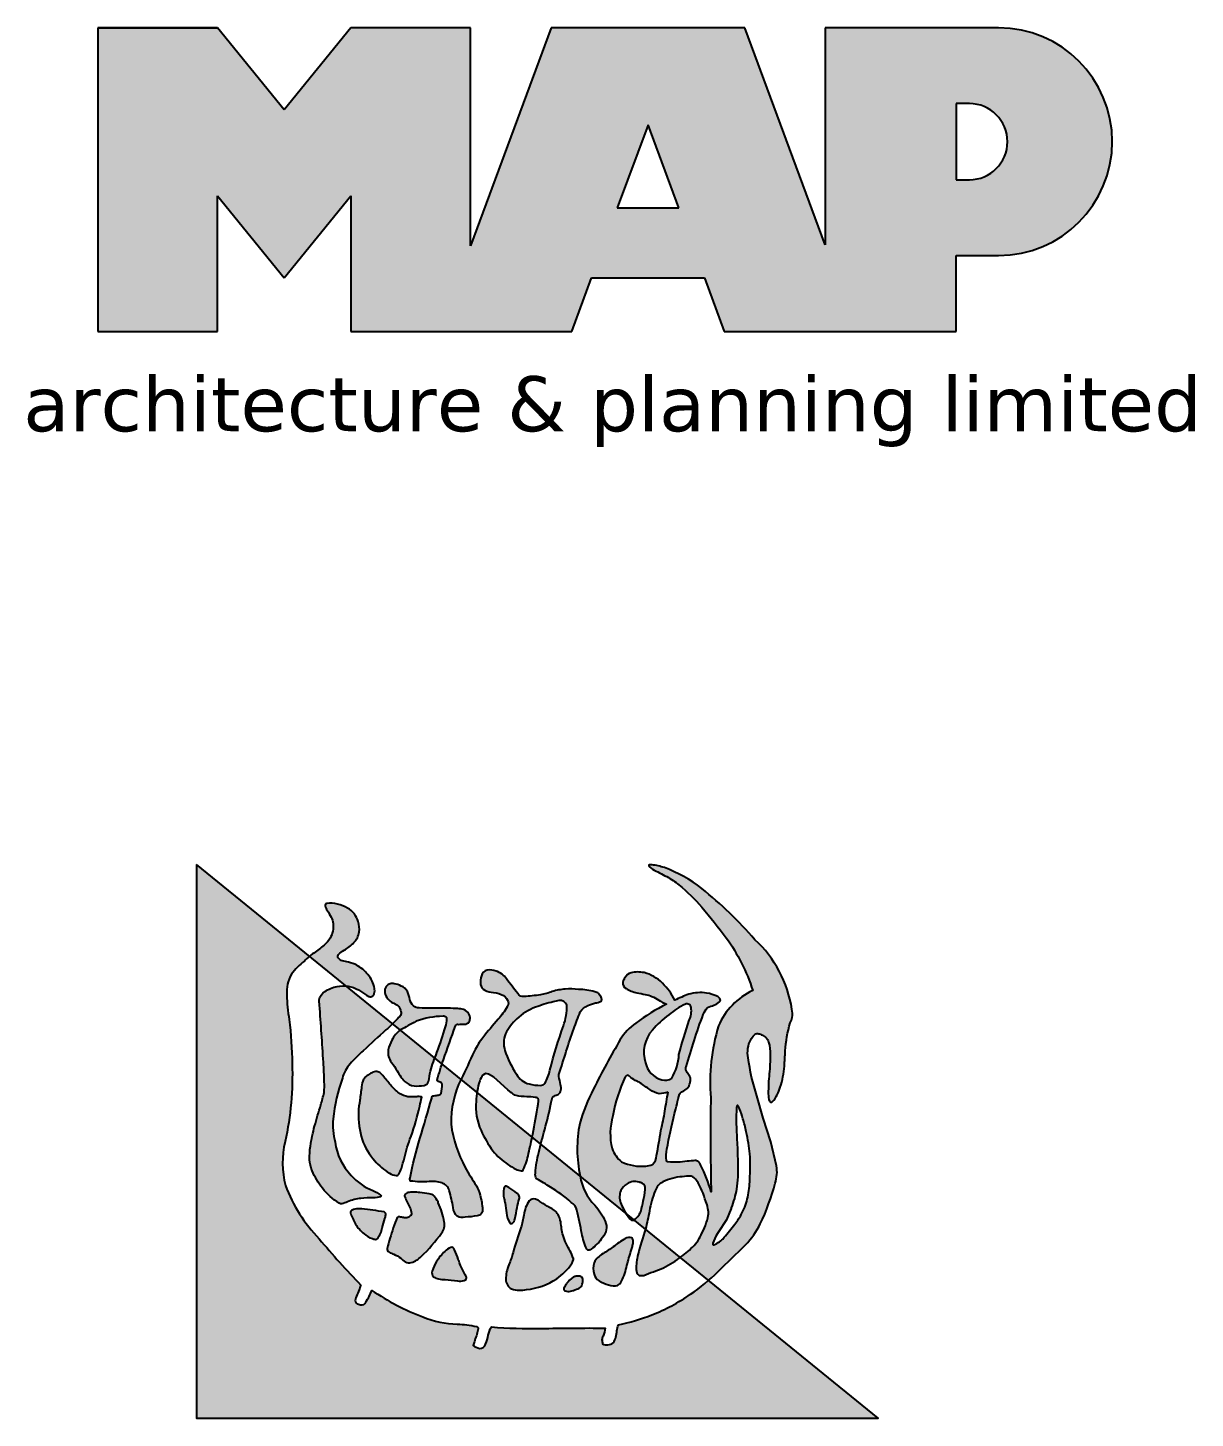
# Model space of a CAD drawing. Extents: x -395226 to -176901, y -140672 to 68263.
# Drawn here: x -218782 to -216519, y -109936 to -107241 of the extents above; entities that cross this region are included whole.
import ezdxf
from ezdxf.enums import TextEntityAlignment as Align

# ---------------------------------------------------------------- set-up
doc = ezdxf.new("R2010")
doc.units = 0
doc.header["$LTSCALE"] = 1000
doc.header["$MEASUREMENT"] = 0
doc.layers.get('0').update_dxf_attribs({"linetype": 'CONTINUOUS'})
doc.layers.add('图框', color=7, linetype='CONTINUOUS')
doc.styles.add('VERDAND', font='verdana.TTF')

# ---------------------------------------------------------------- blocks, each defined once
blk = doc.blocks.new('TJAD_TK_LOGO')
for points in [[(0.3088, 0.2387, -0.055111), (0.2978, 0.218, -0.399817), (0.2889, 0.2131, -0.15154), (0.2813, 0.2164, -0.301448), (0.2805, 0.2256, 0.010306), (0.2893, 0.248, -0.01851), (0.2158, 0.3296, -0.103184), (0.1567, 0.4231, -0.120959), (0.1559, 0.5005, 0.063512), (0.1683, 0.6375, 0.024265), (0.1633, 0.7157, -0.039016), (0.1589, 0.7586, -0.148803), (0.1672, 0.7952, -0.063522), (0.1899, 0.8185, -0.021561), (0.1991, 0.8269), (0, 0.9887), (0, 0.0136), (1.2, 0.0136), (0.9015, 0.2562, -0.02734), (0.8698, 0.2318, -0.056811), (0.8015, 0.1955, -0.043653), (0.7428, 0.1781, 0.070224), (0.7398, 0.1676, -0.155586), (0.7336, 0.1464, -0.268078), (0.7145, 0.1445, 0.046034), (0.7138, 0.1514, -0.10837), (0.7157, 0.158, 0.067272), (0.7193, 0.1723, 0.007869), (0.606, 0.1714, -0.018474), (0.519, 0.1742, 0.089356), (0.5135, 0.1595, -0.084297), (0.509, 0.1441, -0.378712), (0.4979, 0.1366, -0.129516), (0.4872, 0.1418, 0.010082), (0.4893, 0.1483, -0.06366), (0.4927, 0.1585, -0.047427), (0.496, 0.17, 0.412458), (0.4928, 0.175, 0.04646), (0.4591, 0.1791, -0.083304), (0.3984, 0.1918, -0.056916)], [(0.2775, 0.8514, 0.150805), (0.2864, 0.8696, 0.118181), (0.2844, 0.888, 0.061251), (0.2779, 0.9015, 0.110829), (0.2658, 0.9118, 0.065976), (0.2483, 0.9188, 0.129921), (0.2287, 0.9197, 0.40681), (0.2264, 0.9157, 0.07663), (0.2303, 0.907, -0.019502), (0.2369, 0.8958, -0.085799), (0.2406, 0.8843, -0.150999), (0.2351, 0.8585, -0.086307), (0.2248, 0.8465, -0.019332), (0.2062, 0.8326, 0.015742), (0.1991, 0.8269), (0.2636, 0.7745, -0.014783), (0.2672, 0.7742, -0.092021), (0.2852, 0.7675, -0.021612), (0.2992, 0.7583, 0.020501), (0.3016, 0.7569, -0.138406), (0.302, 0.7565, -0.004327), (0.3042, 0.7558, 0.041521), (0.3068, 0.7553, 0.017006), (0.3094, 0.7562, 0.175362), (0.3127, 0.7602, 0.115175), (0.3133, 0.7703, 0.133458), (0.3016, 0.7947, 0.090138), (0.282, 0.8113, 0.068529), (0.2674, 0.8165, -0.013934), (0.2566, 0.8189, -0.201719), (0.2496, 0.8239, -0.378426), (0.2504, 0.8307, -0.084166), (0.2598, 0.8373, 0.070184)], [(0.2636, 0.7745, 0.064867), (0.2476, 0.7736, 0.116531), (0.2256, 0.7646, 0.208218), (0.2161, 0.7503, 0.02194), (0.2164, 0.7413, -0.003556), (0.2234, 0.6402, -0.008585), (0.2249, 0.6059, -0.036626), (0.2244, 0.5869, -0.030322), (0.2188, 0.5654, 0.008639), (0.2079, 0.5277, 0.029199), (0.2005, 0.4927, 0.047639), (0.1991, 0.4689, 0.083135), (0.2032, 0.4501, 0.077424), (0.2218, 0.4185, 0.095524), (0.2514, 0.392, 0.133345), (0.2555, 0.391, 0.037671), (0.266, 0.3945, -0.074764), (0.2892, 0.4005, -0.017227), (0.3115, 0.4018, 0.103318), (0.3238, 0.4034, 0.529251), (0.3243, 0.406, 0.058891), (0.3103, 0.4144, -0.106556), (0.2722, 0.4408, -0.157893), (0.2439, 0.4997, -0.090292), (0.2406, 0.5406, -0.061166), (0.2567, 0.6121, -0.11155), (0.2702, 0.6374, -0.016825), (0.2934, 0.6606, -0.002917), (0.3335, 0.6973, 0.013927), (0.3452, 0.7082)], [(0.4736, 0.7314, 0.018572), (0.4732, 0.7314), (0.4732, 0.7318, 0.06936), (0.4703, 0.733, 0.047212), (0.46, 0.7347, 0.024282), (0.4431, 0.7352, -0.000753), (0.4115, 0.7353, -0.013374), (0.3921, 0.7358, -0.164458), (0.3817, 0.7396, -0.15617), (0.3755, 0.7508, 0.064833), (0.3714, 0.765, 0.17195), (0.3603, 0.7744, 0.077232), (0.3482, 0.7786, 0.099365), (0.3407, 0.7784, 0.128164), (0.3354, 0.7756, 0.199677), (0.3314, 0.766, 0.156287), (0.3348, 0.7545, 0.086381), (0.3434, 0.7463, 0.029794), (0.3514, 0.742, -0.218512), (0.3587, 0.7337, -0.050196), (0.3602, 0.726, -0.223734), (0.3564, 0.7197, -0.013892), (0.3452, 0.7082), (0.3589, 0.6971, -0.00619), (0.3868, 0.7123, -0.093205), (0.4339, 0.7212, -0.103421), (0.4394, 0.72, -0.384925), (0.4409, 0.717, -0.045853), (0.4384, 0.7029, -0.014561), (0.4233, 0.6576, 0.006316), (0.4195, 0.6478), (0.4323, 0.6374, -0.003465), (0.4348, 0.6445, -0.002724), (0.4557, 0.7043, -0.338072), (0.4611, 0.707, 0.005218), (0.4734, 0.7074, 0.309415), (0.4756, 0.7082, 0.132077), (0.4786, 0.7099, 0.147744), (0.4814, 0.7154, 0.135646), (0.4808, 0.7231, 0.18433)], [(0.7559, 0.3745, 0.010654), (0.7583, 0.3709, 0.091005), (0.7649, 0.363, 0.311976), (0.7704, 0.3627)]]:
    blk.add_hatch(color=256).paths.add_polyline_path(points)
h = blk.add_hatch(color=256)
h.paths.add_polyline_path([(0.9815, 0.6879, -0.266995), (0.9881, 0.6909, -0.078548), (0.9944, 0.6887, -0.061401), (1.0014, 0.6847, -0.140506), (1.0072, 0.6756, -0.075077), (1.01, 0.6533, -0.023792), (1.0084, 0.6201, 0.028581), (1.0066, 0.5847, 0.083513), (1.0086, 0.5717, 0.556873), (1.0142, 0.5709, 0.099876), (1.0276, 0.5963, 0.058859), (1.0349, 0.6333, 0.00868), (1.0364, 0.6602, -0.055868), (1.0453, 0.7097, 0.012909), (1.0489, 0.7191, 0.07627), (1.0482, 0.7339, 0.168287), (0.9831, 0.856, 0.045812), (0.8895, 0.9461, 0.082299), (0.8236, 0.9829, 0.045024), (0.8019, 0.9879, 0.184323), (0.7964, 0.9871, 0.401214), (0.7969, 0.9849, 0.073894), (0.8027, 0.9803, 0.009968), (0.8278, 0.9671, -0.045085), (0.8493, 0.9526, -0.042435), (0.8895, 0.9133, -0.014659), (0.9326, 0.8595, -0.075958), (0.9793, 0.7665, 0.183281), (0.9189, 0.7042, 0.093166), (0.9053, 0.5774, 0.002645), (0.9049, 0.5388), (0.9501, 0.5388, -0.021718), (0.9509, 0.5614, -0.060902), (0.9515, 0.5634, -0.750169), (0.9534, 0.5633, -0.062141), (0.956, 0.5585, -0.02804), (0.962, 0.5406, -0.001207), (0.9625, 0.5388), (0.9987, 0.5388), (0.9978, 0.5418), (0.9864, 0.5809, -0.042759), (0.9711, 0.6483, -0.166183), (0.9757, 0.68, -0.02967)])
h.paths.add_polyline_path([(0.9205, 0.7467, 0.337691), (0.9223, 0.7504, 0.234051), (0.9175, 0.7558, 0.085029), (0.898, 0.762, 0.109404), (0.8666, 0.76, 0.027051), (0.8419, 0.7495, 0.096966), (0.8201, 0.7794, 0.147389), (0.7879, 0.798, 0.110178), (0.7649, 0.7978, 0.193659), (0.7543, 0.7891, 0.105864), (0.7507, 0.7813, 0.322715), (0.7561, 0.77, 0.090222), (0.7753, 0.7627, 0.021428), (0.79, 0.7597, -0.062248), (0.8018, 0.7563, -0.0489), (0.8136, 0.7497, 0.061445), (0.8276, 0.7426, 0.045204), (0.7732, 0.709, 0.105153), (0.7461, 0.6801, 0.017534), (0.699, 0.5933, 0.04727), (0.6765, 0.5388), (0.7311, 0.5388, -0.016538), (0.7329, 0.5457, -0.06987), (0.7549, 0.6147, -0.55525), (0.7623, 0.616, 0.087068), (0.7725, 0.608, 0.000587), (0.779, 0.6054, 0.051645), (0.7807, 0.6041, 0.002312), (0.7982, 0.5921, 0.1078), (0.8147, 0.5849, 0.06971), (0.8302, 0.5876, -0.002349), (0.8243, 0.554, -0.014725), (0.8217, 0.5388), (0.8389, 0.5388, -0.003665), (0.8417, 0.5498, -0.003176), (0.8503, 0.5842, -0.214328), (0.8554, 0.5888, 0.079005), (0.8638, 0.5943, 0.136284), (0.8689, 0.6041, 0.042038), (0.8698, 0.6101, 0.121208), (0.8685, 0.6149, 0.033156), (0.8637, 0.6221, -0.089896), (0.8614, 0.627, -0.153361), (0.8622, 0.6323, -0.00558), (0.8761, 0.6782, -0.02004), (0.8922, 0.7241, -0.10938), (0.8997, 0.7368, 0.024126), (0.911, 0.7409, 0.094696)])
h.paths.add_polyline_path([(0.8709, 0.7365, -0.143663), (0.8674, 0.7141, 0.018808), (0.8493, 0.6538, -0.117601), (0.8367, 0.6124, -0.229986), (0.8191, 0.6095, -0.2857), (0.7904, 0.6393, -0.267121), (0.8025, 0.6968, -0.053371), (0.8316, 0.7238, -0.07094), (0.8606, 0.7426, -0.49062)], flags=16)
h = blk.add_hatch(color=256)
h.paths.add_polyline_path([(0.7123, 0.7547, 0.083086), (0.7078, 0.7611, 0.127732), (0.7011, 0.7644, 0.060999), (0.6727, 0.7685, 0.050289), (0.6488, 0.769, 0.061315), (0.6263, 0.7647, -0.058239), (0.6053, 0.759, -0.023274), (0.5769, 0.7559, -0.318074), (0.5654, 0.7615, -0.012807), (0.5459, 0.787, 0.176594), (0.5273, 0.8007, 0.141446), (0.5118, 0.8023, 0.254042), (0.5015, 0.7926, 0.094349), (0.5002, 0.7774, 0.272202), (0.5073, 0.7669, 0.06938), (0.523, 0.7632, -0.099001), (0.5405, 0.7575, -0.173209), (0.5486, 0.7467, -0.244282), (0.547, 0.7377, -0.042049), (0.5309, 0.7159, 0.019533), (0.5043, 0.6835, 0.074328), (0.4889, 0.6592, -0.003717), (0.4656, 0.6104), (0.4938, 0.5874, -0.03259), (0.4985, 0.6073, -0.114709), (0.5043, 0.6174), (0.5072, 0.6195), (0.5091, 0.6202), (0.5118, 0.6201), (0.5142, 0.6193), (0.5231, 0.6138), (0.5294, 0.6085), (0.5482, 0.5915), (0.5545, 0.5865), (0.5549, 0.5865, 0.137325), (0.5628, 0.5817, 0.052206), (0.5812, 0.5795, -0.039081), (0.5963, 0.5784, -0.061234), (0.5998, 0.5775, -0.389955), (0.6022, 0.5741, -0.015439), (0.6014, 0.5665, -0.009793), (0.5919, 0.5135, -0.001555), (0.5909, 0.5086), (0.6061, 0.4962, -0.005675), (0.6129, 0.5218, 0.021764), (0.6244, 0.5699, -0.037231), (0.6265, 0.5785, -0.166808), (0.6296, 0.5808, 0.014415), (0.6366, 0.5837, 0.232872), (0.6415, 0.5909, 0.087887), (0.641, 0.6009, 0.002273), (0.6378, 0.6149, -0.178357), (0.6381, 0.6188, -0.001216), (0.6509, 0.6596, -0.011476), (0.6643, 0.6991, -0.017032), (0.6756, 0.7288, -0.192629), (0.6888, 0.7399, -0.05264), (0.7021, 0.7447, 0.121865), (0.7115, 0.7475, 0.384919)])
h.paths.add_polyline_path([(0.5967, 0.7372, -0.021509), (0.6281, 0.7468, -0.053885), (0.6378, 0.7487, -0.363115), (0.652, 0.7407, -0.093078), (0.646, 0.7046, 0.023125), (0.6222, 0.6265, -0.067346), (0.6135, 0.6034, -0.278742), (0.6057, 0.5995, -0.067064), (0.5855, 0.6021, -0.223721), (0.5632, 0.6194, -0.070697), (0.543, 0.6609, -0.171192), (0.5437, 0.69, -0.090372), (0.5638, 0.7166, -0.097027)], flags=16)
h = blk.add_hatch(color=256)
h.paths.add_polyline_path([(0.4195, 0.6478), (0.3589, 0.6971, 0.122439), (0.3441, 0.6794, 0.077208), (0.3376, 0.6622, 0.221374), (0.3431, 0.6401, -0.044103), (0.3534, 0.6251, 0.092474), (0.3673, 0.6059, 0.149827), (0.383, 0.5987, 0.078107), (0.4006, 0.5996, 0.300992), (0.4085, 0.6066, 0.003448), (0.4116, 0.6244, -0.014936)])
h.paths.add_polyline_path([(0.4481, 0.5312, -0.118411), (0.4656, 0.6104), (0.4323, 0.6374, 0.013731), (0.4236, 0.6091, 0.354128), (0.4255, 0.6066, 0.149403), (0.4255, 0.6062, -0.033756), (0.429, 0.6051, -0.301225), (0.4322, 0.6016, -0.067966), (0.4306, 0.5853, -0.155357), (0.4255, 0.5826, -0.0383), (0.4175, 0.5813, 0.394404), (0.4141, 0.5771, -0.002997), (0.3933, 0.5061, 0.027314), (0.3759, 0.4366, 0.262389), (0.3769, 0.4312, 0.054171), (0.4093, 0.4301, -0.120269), (0.4322, 0.4278, -0.238212), (0.445, 0.4145, -0.030328), (0.4518, 0.3843, 0.177342), (0.4589, 0.3692, 0.189169), (0.4732, 0.3674, 0.024901), (0.4941, 0.3699, 0.43233), (0.5035, 0.3812, 0.054023), (0.4992, 0.4064, 0.072563), (0.4928, 0.4227, -0.024272), (0.4732, 0.4551, -0.09052)])
h.paths.add_polyline_path([(0.5909, 0.5086), (0.4938, 0.5874, 0.02545), (0.492, 0.5716, 0.128799), (0.5009, 0.5201, 0.044216), (0.5216, 0.4843, 0.076323), (0.548, 0.4604, 0.034366), (0.5624, 0.4519, 0.076032), (0.5722, 0.4489, 0.341488), (0.575, 0.4509, 0.069217), (0.5844, 0.4795, 0.009229)])
h.paths.add_polyline_path([(0.6061, 0.4962, 0.003269), (0.6024, 0.4814, 0.051211), (0.5967, 0.4451, 0.204101), (0.5987, 0.435, -0.011598), (0.6232, 0.4203, -0.044991), (0.6598, 0.3936, -0.200983), (0.6695, 0.3801, -0.006426), (0.6785, 0.3385, 0.079721), (0.6871, 0.3112, 0.326464), (0.6907, 0.3094, 0.087838), (0.6948, 0.3111, 0.087656), (0.7146, 0.3317, 0.286319), (0.7196, 0.3603, 0.076349), (0.7011, 0.3885, -0.160397), (0.6755, 0.4398), (0.6755, 0.4398)])
h.paths.add_polyline_path([(0.8517, 0.2966), (0.7903, 0.3465, 0.007087), (0.7769, 0.3013, 0.070922), (0.7741, 0.2754, 0.248353), (0.779, 0.265, 0.199635), (0.7954, 0.2684, -0.006886), (0.8134, 0.2746, 0.05678), (0.8467, 0.293, 0.006803)])
h = blk.add_hatch(color=256)
h.paths.add_polyline_path([(0.393, 0.5629, -0.011586), (0.3965, 0.5787, 0.253288), (0.3961, 0.5791, 0.095247), (0.3878, 0.5795, -0.0106), (0.3763, 0.5795, -0.133876), (0.3608, 0.5833, -0.082431), (0.3451, 0.5964, -0.01622), (0.3317, 0.6124, 0.042319), (0.324, 0.621, 0.140851), (0.3172, 0.6238, 0.145933), (0.3085, 0.6218, 0.038492), (0.302, 0.6178), (0.3016, 0.6178, 0.000616), (0.3, 0.6162, 0.032553), (0.2979, 0.6148, 0.095329), (0.2942, 0.6103, 0.096767), (0.2905, 0.5971, -0.001525), (0.2876, 0.5737, 0.034244), (0.285, 0.5522, 0.085899), (0.2916, 0.5041, 0.097395), (0.3137, 0.4669, 0.083463), (0.3395, 0.445, 0.098864), (0.3517, 0.4407, 0.30663), (0.3559, 0.443, 0.075685), (0.3606, 0.4535, 0.009946), (0.371, 0.4905, -0.023424), (0.3776, 0.5099, 0.034776)])
h.paths.add_polyline_path([(0.3331, 0.3723, 0.321528), (0.3303, 0.3767, 0.021484), (0.2909, 0.382, 0.022843), (0.2815, 0.3822, 0.102534), (0.2763, 0.381, 0.130045), (0.2718, 0.3783, 0.267367), (0.2712, 0.3737, -0.005872), (0.2757, 0.3643, 0.058515), (0.2798, 0.3554, 0.081344), (0.2949, 0.3383, 0.099387), (0.3095, 0.3298, 0.035917), (0.3152, 0.3284, 0.245908), (0.3185, 0.3297, 0.105203), (0.327, 0.3486, -0.034055), (0.3316, 0.3653, 0.056891)])
h.paths.add_polyline_path([(0.4315, 0.3396, 0.245812), (0.436, 0.3593, 0.065072), (0.4255, 0.3925, 0.134826), (0.4253, 0.3934, -0.114996), (0.4251, 0.3945, 0.061748), (0.4182, 0.4045, 0.16919), (0.4099, 0.4088, 0.009694), (0.3932, 0.4108, 0.017654), (0.3823, 0.4116, 0.044621), (0.3745, 0.4112, 0.15913), (0.3675, 0.4082, 0.263058), (0.3666, 0.4036, 0.037983), (0.3754, 0.3845, -0.091013), (0.3784, 0.3745, -0.183458), (0.3763, 0.3696, -0.186991), (0.3705, 0.3666, -0.076588), (0.3638, 0.3668, 0.012233), (0.357, 0.368, 0.175338), (0.3532, 0.367, 0.023216), (0.3404, 0.3302, 0.04069), (0.3358, 0.3123, 0.28537), (0.3389, 0.3059, 0.048651), (0.3472, 0.3023, -0.083296), (0.3595, 0.2951, 0.044689), (0.3674, 0.2887, 0.196761), (0.3781, 0.2876, 0.127879), (0.3954, 0.2982, 0.050671)])
h.paths.add_polyline_path([(0.4633, 0.2851, 0.013244), (0.4608, 0.2933, 0.042352), (0.4538, 0.3106, 0.086452), (0.451, 0.3142, 0.181931), (0.4475, 0.3144, 0.105167), (0.437, 0.3071, 0.063777), (0.4225, 0.2892, 0.079039), (0.415, 0.2726, 0.295118), (0.4173, 0.2626, 0.12746), (0.4262, 0.259, 0.051219), (0.4378, 0.2577, -0.006938), (0.4592, 0.2552, 0.101871), (0.4716, 0.2561, 0.282022), (0.4753, 0.2604, 0.127329), (0.4734, 0.2662), (0.4732, 0.2662, -0.004335)])
h.paths.add_polyline_path([(0.6577, 0.3076, -0.058552), (0.6453, 0.3355, -0.043685), (0.6412, 0.3591, 0.088622), (0.6365, 0.3722, 0.151789), (0.6215, 0.3846, -0.046532), (0.6062, 0.3942, 0.04555), (0.5995, 0.3981, 0.043142), (0.5967, 0.3991), (0.5966, 0.3994, 0.251715), (0.5858, 0.3963, 0.137334), (0.5764, 0.371, -0.022108), (0.5712, 0.349, 0.025269), (0.5573, 0.3052, -0.028381), (0.5499, 0.2836, 0.095667), (0.5444, 0.258, 0.266705), (0.5545, 0.2414, 0.133638), (0.5811, 0.2399, 0.117773), (0.6341, 0.259, 0.081266), (0.6603, 0.2854, 0.080524), (0.6632, 0.2917), (0.6632, 0.292), (0.6636, 0.2924), (0.6636, 0.2952), (0.6632, 0.2952, 0.059624)])
h.paths.add_polyline_path([(0.5675, 0.4064, 0.121011), (0.5636, 0.4099, 0.051248), (0.5498, 0.4198, 0.077555), (0.5447, 0.4219, 0.238499), (0.5422, 0.4212, 0.167798), (0.5412, 0.4181, 0.09655), (0.5414, 0.3999, -0.014406), (0.5433, 0.3923, -0.00033), (0.5454, 0.375, 0.1059), (0.5513, 0.3573, 0.313865), (0.5557, 0.3565, 0.231713), (0.5604, 0.3643, 0.026659), (0.5643, 0.3846, -0.007425), (0.5681, 0.3998, 0.16995)])
h.paths.add_polyline_path([(0.6788, 0.2495, 0.082015), (0.6802, 0.2581, 0.360369), (0.6746, 0.2636, 0.094324), (0.6683, 0.2635, 0.109868), (0.6658, 0.2629, -0.017853), (0.6636, 0.2619), (0.6632, 0.2619, 0.095638), (0.6515, 0.2506, 0.069381), (0.6467, 0.2423, 0.391778), (0.6489, 0.2376, 0.16265), (0.6584, 0.2374, 0.029698), (0.6632, 0.2387), (0.6636, 0.2387, 0.027865), (0.6738, 0.2427, 0.232972)])
h.paths.add_polyline_path([(0.7651, 0.3086, -0.00792), (0.7663, 0.3122, -0.04061), (0.7673, 0.3161, 0.057732), (0.7686, 0.323, 0.231089), (0.7664, 0.3309, 0.223752), (0.7548, 0.3302, 0.032861), (0.7336, 0.3152, -0.012035), (0.7156, 0.3033, 0.160241), (0.7001, 0.2874, 0.160304), (0.6998, 0.2673, 0.221951), (0.7087, 0.2557, 0.080228), (0.7255, 0.2484, 0.124433), (0.7414, 0.2473, 0.177577), (0.7482, 0.2548, 0.06059), (0.7578, 0.2826, -0.013372)])
h = blk.add_hatch(color=256)
h.paths.add_polyline_path([(0.9516, 0.4998, -0.00262), (0.9505, 0.5265, -0.01182), (0.9501, 0.5388), (0.9049, 0.5388, 0.006126), (0.9053, 0.4493, 0.002492), (0.906, 0.4122, 0.048247), (0.8873, 0.4597, 0.065909), (0.8831, 0.4654, 0.224936), (0.8775, 0.467, 0.038284), (0.8638, 0.4659, -0.06616), (0.83, 0.4648, -0.485088), (0.8272, 0.4672, -0.101913), (0.8282, 0.4872, -0.016956), (0.8389, 0.5388), (0.8217, 0.5388, -0.017973), (0.8174, 0.5204, -0.010562), (0.8098, 0.4759, -0.208845), (0.8025, 0.4605, -0.11949), (0.791, 0.4574, -0.131776), (0.7484, 0.4648, -0.127624), (0.7317, 0.4882, -0.118385), (0.7311, 0.5388), (0.6765, 0.5388, 0.005191), (0.6747, 0.5326, 0.105733), (0.6755, 0.4398), (0.7181, 0.4052), (0.7448, 0.4052, -0.078177), (0.7468, 0.4144, -0.129583), (0.7582, 0.4264, -0.224047), (0.779, 0.4292, -0.071036), (0.7797, 0.4292, 0.101063), (0.781, 0.4285, -0.019588), (0.7826, 0.4281, -0.023828), (0.7843, 0.4274, -0.322257), (0.7901, 0.4162, -0.013384), (0.7884, 0.4052), (0.8042, 0.4052, -0.014271), (0.8075, 0.414, -0.194353), (0.8209, 0.4295, -0.094044), (0.855, 0.4388, -0.035175), (0.8707, 0.4396, -0.177154), (0.8802, 0.4322, -0.054292), (0.8934, 0.4052), (0.9481, 0.4052, 0.016129), (0.9506, 0.4167, 0.043741), (0.9529, 0.4602, 0.012835)])
h.paths.add_polyline_path([(1.0212, 0.4578), (1.011, 0.5001), (0.9987, 0.5388), (0.9625, 0.5388, -0.013434), (0.9677, 0.518, -0.01242), (0.9716, 0.4981, -0.017255), (0.9742, 0.4791, -0.024091), (0.974, 0.4334, -0.03797), (0.9709, 0.4052), (1.0122, 0.4052, 0.01383), (1.0187, 0.4273, 0.116879)])
h.paths.add_polyline_path([(0.9667, 0.319, 0.068823), (0.9925, 0.3556, 0.031999), (1.0122, 0.4052), (0.9709, 0.4052, -0.002893), (0.9705, 0.403, -0.072675), (0.9603, 0.3746, -0.038888), (0.9477, 0.3552, -0.02059), (0.9288, 0.3321, -0.114728), (0.9232, 0.3261, -0.052839), (0.9136, 0.3198), (0.911, 0.3189), (0.9088, 0.319), (0.9087, 0.322), (0.9144, 0.3343), (0.9184, 0.3407), (0.9328, 0.3631), (0.9415, 0.3829), (0.9415, 0.384, 0.030329), (0.9481, 0.4052), (0.8934, 0.4052, -0.019139), (0.8966, 0.395, -0.131139), (0.901, 0.3705, -0.068706), (0.8883, 0.3366, -0.106182), (0.8705, 0.3122, -0.027075), (0.8517, 0.2966), (0.9015, 0.2562, 0.015633), (0.9183, 0.2717, -0.009266)])
h = blk.add_hatch(color=256)
h.paths.add_polyline_path([(0.7975, 0.3787, -0.041396), (0.8042, 0.4052), (0.7884, 0.4052, -0.011453), (0.7864, 0.3958, -0.01007), (0.7826, 0.3786, -0.034546), (0.7785, 0.3708, -0.087737), (0.7704, 0.3627), (0.7903, 0.3465), (0.7903, 0.3465, 0.020125)])
h.paths.add_polyline_path([(0.7448, 0.4052), (0.7181, 0.4052), (0.7559, 0.3745, -0.051476), (0.7466, 0.3933, -0.099669)])
blk.add_lwpolyline([(0, 0.9887), (0, 0.0136), (1.2, 0.0136)], close=True)
blk.add_lwpolyline([(1.0482, 0.7339, 0.168287), (0.9831, 0.856, 0.045812), (0.8895, 0.9461, 0.082299), (0.8236, 0.9829, 0.045024), (0.8019, 0.9879, 0.184323), (0.7964, 0.9871, 0.401214), (0.7969, 0.9849, 0.073894), (0.8027, 0.9803, 0.009968), (0.8278, 0.9671, -0.045085), (0.8493, 0.9526, -0.042435), (0.8895, 0.9133, -0.014659), (0.9326, 0.8595, -0.075958), (0.9793, 0.7665, 0.183281), (0.9189, 0.7042, 0.093166), (0.9053, 0.5774, 0.00877), (0.9053, 0.4493, 0.002492), (0.906, 0.4122, 0.048247), (0.8873, 0.4597, 0.065909), (0.8831, 0.4654, 0.224936), (0.8775, 0.467, 0.038284), (0.8638, 0.4659, -0.06616), (0.83, 0.4648, -0.485088), (0.8272, 0.4672, -0.101913), (0.8282, 0.4872, -0.020622), (0.8417, 0.5498, -0.003176), (0.8503, 0.5842, -0.214328), (0.8554, 0.5888, 0.079005), (0.8638, 0.5943, 0.136284), (0.8689, 0.6041, 0.042038), (0.8698, 0.6101, 0.13569), (0.8682, 0.6154, 0.030912), (0.8637, 0.6221, -0.089896), (0.8614, 0.627, -0.153361), (0.8622, 0.6323, -0.00558), (0.8761, 0.6782, -0.02004), (0.8922, 0.7241, -0.10938), (0.8997, 0.7368, 0.024126), (0.911, 0.7409, 0.094696), (0.9205, 0.7467, 0.397569), (0.9221, 0.751, 0.211166), (0.9175, 0.7558, 0.085029), (0.898, 0.762, 0.109404), (0.8666, 0.76, 0.027051), (0.8419, 0.7495, 0.096966), (0.8201, 0.7794, 0.147389), (0.7879, 0.798, 0.110178), (0.7649, 0.7978, 0.193659), (0.7543, 0.7891, 0.105864), (0.7507, 0.7813, 0.322715), (0.7561, 0.77, 0.090222), (0.7753, 0.7627, 0.021428), (0.79, 0.7597, -0.062248), (0.8018, 0.7563, -0.0489), (0.8136, 0.7497, 0.061445), (0.8276, 0.7426, 0.045204), (0.7732, 0.709, 0.105153), (0.7461, 0.6801, 0.017534), (0.699, 0.5933, 0.052474), (0.6747, 0.5326, 0.105733), (0.6755, 0.4398, 0.160397), (0.7011, 0.3885, -0.076349), (0.7196, 0.3603, -0.286319), (0.7146, 0.3317, -0.087656), (0.6948, 0.3111, -0.08033), (0.6911, 0.3095, -0.368951), (0.687, 0.3114, -0.079318), (0.6785, 0.3385, 0.006426), (0.6695, 0.3801, 0.200983), (0.6598, 0.3936, 0.044991), (0.6232, 0.4203, 0.011598), (0.5987, 0.435, -0.204101), (0.5967, 0.4451, -0.051211), (0.6024, 0.4814, -0.008944), (0.6129, 0.5218, 0.021764), (0.6244, 0.5699, -0.037231), (0.6265, 0.5785, -0.166808), (0.6296, 0.5808, 0.014415), (0.6366, 0.5837, 0.232872), (0.6415, 0.5909, 0.087887), (0.641, 0.6009, 0.002324), (0.6377, 0.6152, -0.163549), (0.6381, 0.6188, -0.001216), (0.6509, 0.6596, -0.011476), (0.6643, 0.6991, -0.017032), (0.6756, 0.7288, -0.192629), (0.6888, 0.7399, -0.05264), (0.7021, 0.7447, 0.121865), (0.7115, 0.7475, 0.384919), (0.7123, 0.7547, 0.083086), (0.7078, 0.7611, 0.127732), (0.7011, 0.7644, 0.060999), (0.6727, 0.7685, 0.050289), (0.6488, 0.769, 0.061315), (0.6263, 0.7647, -0.058239), (0.6053, 0.759, -0.023274), (0.5769, 0.7559, -0.318074), (0.5654, 0.7615, -0.012807), (0.5459, 0.787, 0.176594), (0.5273, 0.8007, 0.141446), (0.5118, 0.8023, 0.254042), (0.5015, 0.7926, 0.094349), (0.5002, 0.7774, 0.272202), (0.5073, 0.7669, 0.06938), (0.523, 0.7632, -0.099001), (0.5405, 0.7575, -0.176084), (0.5487, 0.7465, -0.238335), (0.547, 0.7377, -0.042049), (0.5309, 0.7159, 0.019533), (0.5043, 0.6835, 0.074328), (0.4889, 0.6592, -0.003717), (0.4656, 0.6104, 0.118412), (0.4481, 0.5312, 0.09052), (0.4732, 0.4551, 0.024272), (0.4928, 0.4227, -0.072563), (0.4992, 0.4064, -0.054023), (0.5035, 0.3812, -0.43233), (0.4941, 0.3699, -0.024901), (0.4732, 0.3674, -0.189169), (0.4589, 0.3692, -0.177342), (0.4518, 0.3843, 0.030328), (0.445, 0.4145, 0.238212), (0.4322, 0.4278, 0.120269), (0.4093, 0.4301, -0.054171), (0.3769, 0.4312, -0.262389), (0.3759, 0.4366, -0.027314), (0.3933, 0.5061, 0.002997), (0.4141, 0.5771, -0.42145), (0.4179, 0.5814, 0.036527), (0.4255, 0.5826, 0.155357), (0.4306, 0.5853, 0.067966), (0.4322, 0.6016, 0.301225), (0.429, 0.6051, 0.033756), (0.4255, 0.6062, -0.149403), (0.4255, 0.6066, -0.354128), (0.4236, 0.6091, -0.017197), (0.4348, 0.6445, -0.010154), (0.4348, 0.6445, -0.002724), (0.4557, 0.7043, -0.338072), (0.4611, 0.707, 0.005218), (0.4734, 0.7074, 0.309415), (0.4756, 0.7082, 0.132077), (0.4786, 0.7099, 0.147744), (0.4814, 0.7154, 0.135646), (0.4808, 0.7231, 0.18433), (0.4736, 0.7314, 0.018572), (0.4732, 0.7314), (0.4732, 0.7318, 0.071117), (0.4702, 0.733, 0.046841), (0.46, 0.7347, 0.024282), (0.4431, 0.7352, -0.000753), (0.4115, 0.7353, -0.013374), (0.3921, 0.7358, -0.164458), (0.3817, 0.7396, -0.15617), (0.3755, 0.7508, 0.064833), (0.3714, 0.765, 0.17195), (0.3603, 0.7744, 0.077232), (0.3482, 0.7786, 0.099365), (0.3407, 0.7784, 0.128164), (0.3354, 0.7756, 0.199677), (0.3314, 0.766, 0.156287), (0.3348, 0.7545, 0.086381), (0.3434, 0.7463, 0.029794), (0.3514, 0.742, -0.218512), (0.3587, 0.7337, -0.050196), (0.3602, 0.726, -0.223734), (0.3564, 0.7197, -0.027824), (0.3335, 0.6973, 0.002917), (0.2934, 0.6606, 0.016825), (0.2702, 0.6374, 0.11155), (0.2567, 0.6121, 0.061166), (0.2406, 0.5406, 0.090292), (0.2439, 0.4997, 0.157893), (0.2722, 0.4408, 0.106556), (0.3103, 0.4144, -0.057352), (0.324, 0.4062, -0.620281), (0.3238, 0.4034, -0.103318), (0.3115, 0.4018, 0.017227), (0.2892, 0.4005, 0.074764), (0.266, 0.3945, -0.037671), (0.2555, 0.391, -0.146442), (0.2511, 0.3922, -0.094541), (0.2218, 0.4185, -0.075684), (0.2035, 0.4493, -0.086697), (0.1991, 0.4689, -0.047639), (0.2005, 0.4927, -0.029199), (0.2079, 0.5277, -0.008639), (0.2188, 0.5654, 0.030322), (0.2244, 0.5869, 0.036626), (0.2249, 0.6059, 0.008585), (0.2234, 0.6402, 0.003541), (0.2164, 0.7409, -0.022961), (0.2161, 0.7503, -0.208218), (0.2256, 0.7646, -0.116531), (0.2476, 0.7736, -0.079727), (0.2672, 0.7742, -0.092021), (0.2852, 0.7675, -0.021612), (0.2992, 0.7583, 0.020501), (0.3016, 0.7569, -0.138406), (0.302, 0.7565, -0.004327), (0.3042, 0.7558, 0.041521), (0.3068, 0.7553, 0.017006), (0.3094, 0.7562, 0.218913), (0.313, 0.7614, 0.100805), (0.3133, 0.7703, 0.133458), (0.3016, 0.7947, 0.090138), (0.282, 0.8113, 0.068529), (0.2674, 0.8165, -0.013934), (0.2566, 0.8189, -0.201719), (0.2496, 0.8239, -0.33618), (0.2499, 0.8301, -0.089843), (0.2598, 0.8373, 0.067656), (0.2769, 0.8508, 0.15691), (0.2864, 0.8696, 0.118181), (0.2844, 0.888, 0.061251), (0.2779, 0.9015, 0.110829), (0.2658, 0.9118, 0.065976), (0.2483, 0.9188, 0.126476), (0.2292, 0.9198, 0.453262), (0.2264, 0.9157, 0.07663), (0.2303, 0.907, -0.019502), (0.2369, 0.8958, -0.085799), (0.2406, 0.8843, -0.150999), (0.2351, 0.8585, -0.086307), (0.2248, 0.8465, -0.019332), (0.2062, 0.8326, 0.037315), (0.1899, 0.8185, 0.063522), (0.1672, 0.7952, 0.148803), (0.1589, 0.7586, 0.039016), (0.1633, 0.7157, -0.024265), (0.1683, 0.6375, -0.063512), (0.1559, 0.5005, 0.120959), (0.1567, 0.4231, 0.103184), (0.2158, 0.3296, 0.01851), (0.2893, 0.248, -0.010306), (0.2805, 0.2256, 0.301448), (0.2813, 0.2164, 0.15154), (0.2889, 0.2131, 0.399817), (0.2978, 0.218, 0.055111), (0.3088, 0.2387, 0.056916), (0.3984, 0.1918, 0.083304), (0.4591, 0.1791, -0.046418), (0.4928, 0.175, -0.509372), (0.4955, 0.1688, 0.042269), (0.4927, 0.1585, 0.06366), (0.4893, 0.1483, -0.010082), (0.4872, 0.1418, 0.129516), (0.4979, 0.1366, 0.378712), (0.509, 0.1441, 0.084297), (0.5135, 0.1595, -0.089356), (0.519, 0.1742, 0.018474), (0.606, 0.1714, -0.007869), (0.7193, 0.1723, -0.067272), (0.7157, 0.158, 0.10837), (0.7138, 0.1514, -0.046034), (0.7145, 0.1445, 0.268078), (0.7336, 0.1464, 0.155586), (0.7398, 0.1676, -0.070224), (0.7428, 0.1781, 0.043653), (0.8015, 0.1955, 0.056811), (0.8698, 0.2318, 0.042991), (0.9183, 0.2717, -0.009266), (0.9667, 0.319, 0.068823), (0.9925, 0.3556, 0.045849), (1.0187, 0.4273, 0.116879), (1.0212, 0.4578), (1.011, 0.5001), (0.9978, 0.5418), (0.9864, 0.5809, -0.042759), (0.9711, 0.6483, -0.166183), (0.9757, 0.68, -0.02967), (0.9815, 0.6879, -0.266995), (0.9881, 0.6909, -0.078548), (0.9944, 0.6887, -0.061401), (1.0014, 0.6847, -0.140506), (1.0072, 0.6756, -0.075077), (1.01, 0.6533, -0.023792), (1.0084, 0.6201, 0.028581), (1.0066, 0.5847, 0.083513), (1.0086, 0.5717, 0.561681), (1.0142, 0.5709, 0.099708), (1.0276, 0.5963, 0.059415), (1.0349, 0.6336, 0.008566), (1.0364, 0.6602, -0.055868), (1.0453, 0.7097, 0.012909), (1.0489, 0.7191, 0.07627)], format="xyb", close=True)
for points in [[(0.6281, 0.7468, 0.021509), (0.5967, 0.7372, 0.097027), (0.5638, 0.7166, 0.090372), (0.5437, 0.69, 0.169889), (0.5429, 0.6611, 0.071038), (0.5632, 0.6194, 0.223721), (0.5855, 0.6021, 0.067064), (0.6057, 0.5995, 0.278742), (0.6135, 0.6034, 0.067346), (0.6222, 0.6265, -0.023125), (0.646, 0.7046, 0.093078), (0.652, 0.7407, 0.363115), (0.6378, 0.7487, 0.053885), (0.6281, 0.7468, 6.810958)], [(0.8606, 0.7426, 0.07094), (0.8316, 0.7238, 0.053371), (0.8025, 0.6968, 0.267121), (0.7904, 0.6393, 0.2857), (0.8191, 0.6095, 0.229986), (0.8367, 0.6124, 0.117601), (0.8493, 0.6538, -0.018808), (0.8674, 0.7141, 0.14456), (0.8708, 0.7367, 0.484806), (0.8606, 0.7426, 5.237074)], [(0.4339, 0.7212, 0.093231), (0.3868, 0.7123, 0.00619), (0.3589, 0.6971, 0.122439), (0.3441, 0.6794, 0.077208), (0.3376, 0.6622, 0.223971), (0.3433, 0.6399, -0.043458), (0.3534, 0.6251, 0.092474), (0.3673, 0.6059, 0.149827), (0.383, 0.5987, 0.078107), (0.4006, 0.5996, 0.300992), (0.4085, 0.6066, 0.003448), (0.4116, 0.6244, -0.021253), (0.4233, 0.6576, 0.014561), (0.4384, 0.7029, 0.045853), (0.4409, 0.717, 0.360509), (0.4396, 0.7199, 0.107188), (0.4339, 0.7212, -16745.559379)], [(0.3961, 0.5791, 0.094892), (0.3878, 0.5795, -0.0106), (0.3763, 0.5795, -0.133876), (0.3608, 0.5833, -0.082431), (0.3451, 0.5964, -0.01622), (0.3317, 0.6124, 0.042319), (0.324, 0.621, 0.140851), (0.3172, 0.6238, 0.145933), (0.3085, 0.6218, 0.038492), (0.302, 0.6178), (0.3016, 0.6178, 0.000616), (0.3, 0.6162, 0.031804), (0.298, 0.6148, 0.096292), (0.2942, 0.6103, 0.096767), (0.2905, 0.5971, -0.001525), (0.2876, 0.5737, 0.034244), (0.285, 0.5522, 0.085899), (0.2916, 0.5041, 0.097395), (0.3137, 0.4669, 0.083463), (0.3395, 0.445, 0.098864), (0.3517, 0.4407, 0.30663), (0.3559, 0.443, 0.075685), (0.3606, 0.4535, 0.009946), (0.371, 0.4905, -0.023424), (0.3776, 0.5099, 0.034776), (0.393, 0.5629, -0.011586), (0.3965, 0.5787, 0.266953), (0.3961, 0.5791, -9.367818)], [(0.5963, 0.5784, 0.039081), (0.5812, 0.5795, -0.052206), (0.5628, 0.5817, -0.137325), (0.5549, 0.5865), (0.5545, 0.5865), (0.5482, 0.5915), (0.5294, 0.6085), (0.5231, 0.6138), (0.5142, 0.6193), (0.5118, 0.6201), (0.5091, 0.6202), (0.5072, 0.6195), (0.5043, 0.6174, 0.11368), (0.4985, 0.6074, 0.058255), (0.492, 0.5716, 0.128799), (0.5009, 0.5201, 0.044216), (0.5216, 0.4843, 0.076323), (0.548, 0.4604, 0.034366), (0.5624, 0.4519, 0.072238), (0.5717, 0.449, 0.392565), (0.575, 0.4509, 0.069217), (0.5844, 0.4795, 0.010784), (0.5919, 0.5135, 0.009793), (0.6014, 0.5665, 0.015439), (0.6022, 0.5741, 0.389955), (0.5998, 0.5775, 0.061234), (0.5963, 0.5784, -16.613237)], [(0.8302, 0.5876, -0.06971), (0.8147, 0.5849, -0.1078), (0.7982, 0.5921, -0.002312), (0.7807, 0.6041, -0.051645), (0.779, 0.6054, -0.000587), (0.7725, 0.608, -0.087068), (0.7623, 0.616, 0.55525), (0.7549, 0.6147, 0.06987), (0.7329, 0.5457, 0.135187), (0.7317, 0.4882, 0.127624), (0.7484, 0.4648, 0.131776), (0.791, 0.4574, 0.11949), (0.8025, 0.4605, 0.208845), (0.8098, 0.4759, 0.010562), (0.8174, 0.5204, 0.032706), (0.8243, 0.554, 0.002349), (0.8302, 0.5876, 0.084937)], [(0.9509, 0.5614, 0.033546), (0.9505, 0.5265, 0.00262), (0.9516, 0.4998, -0.012835), (0.9529, 0.4602, -0.043741), (0.9506, 0.4167, -0.046481), (0.9415, 0.384), (0.9415, 0.3829), (0.9328, 0.3631), (0.9184, 0.3407), (0.9144, 0.3343), (0.9087, 0.322), (0.9088, 0.3196), (0.9094, 0.3189), (0.911, 0.3189), (0.9136, 0.3198, 0.052839), (0.9232, 0.3261, 0.114728), (0.9288, 0.3321, 0.02059), (0.9477, 0.3552, 0.038888), (0.9603, 0.3746, 0.072675), (0.9705, 0.403, 0.040867), (0.974, 0.4334, 0.024091), (0.9742, 0.4791, 0.017255), (0.9716, 0.4981, 0.01242), (0.9677, 0.518, 0.014641), (0.962, 0.5406, 0.02804), (0.956, 0.5585, 0.062141), (0.9534, 0.5633, 0.750169), (0.9515, 0.5634, 0.060902), (0.9509, 0.5614, -13.357546)], [(0.5636, 0.4099, 0.051248), (0.5498, 0.4198, 0.074352), (0.545, 0.4219, 0.258738), (0.5422, 0.4212, 0.167798), (0.5412, 0.4181, 0.09655), (0.5414, 0.3999, -0.014406), (0.5433, 0.3923, -0.00033), (0.5454, 0.375, 0.1059), (0.5513, 0.3573, 0.313865), (0.5557, 0.3565, 0.231713), (0.5604, 0.3643, 0.026659), (0.5643, 0.3846, -0.007268), (0.568, 0.3995, 0.17843), (0.5675, 0.4064, 0.121011), (0.5636, 0.4099, -4.005973)], [(0.779, 0.4292, 0.224008), (0.7582, 0.4264, 0.129583), (0.7468, 0.4144, 0.179243), (0.7466, 0.3933, 0.062164), (0.7583, 0.3709, 0.091005), (0.7649, 0.363, 0.312007), (0.7704, 0.3627, 0.087732), (0.7785, 0.3708, 0.034546), (0.7826, 0.3786, 0.01007), (0.7864, 0.3958, 0.02484), (0.7901, 0.4162, 0.322257), (0.7843, 0.4274, 0.023828), (0.7826, 0.4281, 0.019588), (0.781, 0.4285, -0.101063), (0.7797, 0.4292, 0.071042), (0.779, 0.4292, 42.184609)], [(0.8075, 0.414, 0.0557), (0.7975, 0.3787, -0.020125), (0.7903, 0.3465, 0.007087), (0.7769, 0.3013, 0.070922), (0.7741, 0.2754, 0.248353), (0.779, 0.265, 0.199635), (0.7954, 0.2684, -0.006886), (0.8134, 0.2746, 0.05678), (0.8467, 0.293, 0.033884), (0.8705, 0.3122, 0.106182), (0.8883, 0.3366, 0.068706), (0.901, 0.3705, 0.131139), (0.8966, 0.395, 0.073508), (0.8802, 0.4322, 0.177154), (0.8707, 0.4396, 0.035175), (0.855, 0.4388, 0.094044), (0.8209, 0.4295, 0.194353), (0.8075, 0.414, 1.395504)], [(0.3745, 0.4112, 0.15913), (0.3675, 0.4082, 0.288408), (0.3667, 0.4032, 0.037176), (0.3754, 0.3845, -0.091013), (0.3784, 0.3745, -0.183458), (0.3763, 0.3696, -0.186991), (0.3705, 0.3666, -0.073503), (0.3641, 0.3668, 0.012051), (0.3574, 0.3679, 0.191959), (0.3532, 0.367, 0.023216), (0.3404, 0.3302, 0.04069), (0.3358, 0.3123, 0.28537), (0.3389, 0.3059, 0.048651), (0.3472, 0.3023, -0.083296), (0.3595, 0.2951, 0.044689), (0.3674, 0.2887, 0.196761), (0.3781, 0.2876, 0.127879), (0.3954, 0.2982, 0.050671), (0.4315, 0.3396, 0.245812), (0.436, 0.3593, 0.065072), (0.4255, 0.3925, 0.14855), (0.4253, 0.3935, -0.105311), (0.4251, 0.3945, 0.061748), (0.4182, 0.4045, 0.172152), (0.4097, 0.4088, 0.009599), (0.3932, 0.4108, 0.017654), (0.3823, 0.4116, 0.044621), (0.3745, 0.4112, 14.039162)], [(0.5995, 0.3981, 0.043142), (0.5967, 0.3991), (0.5966, 0.3994, 0.251715), (0.5858, 0.3963, 0.137334), (0.5764, 0.371, -0.022108), (0.5712, 0.349, 0.025269), (0.5573, 0.3052, -0.028381), (0.5499, 0.2836, 0.095667), (0.5444, 0.258, 0.266705), (0.5545, 0.2414, 0.133638), (0.5811, 0.2399, 0.117773), (0.6341, 0.259, 0.081266), (0.6603, 0.2854, 0.080524), (0.6632, 0.2917), (0.6632, 0.292), (0.6636, 0.2924), (0.6636, 0.2952), (0.6632, 0.2952, 0.059624), (0.6577, 0.3076, -0.058552), (0.6453, 0.3355, -0.043685), (0.6412, 0.3591, 0.088622), (0.6365, 0.3722, 0.151789), (0.6215, 0.3846, -0.046532), (0.6062, 0.3942, 0.04555), (0.5995, 0.3981, -0.637022)], [(0.3303, 0.3767, 0.021484), (0.2909, 0.382, 0.022843), (0.2815, 0.3822, 0.102534), (0.2763, 0.381, 0.130045), (0.2718, 0.3783, 0.297474), (0.2714, 0.3732, -0.00558), (0.2757, 0.3643, 0.058515), (0.2798, 0.3554, 0.081344), (0.2949, 0.3383, 0.099387), (0.3095, 0.3298, 0.035917), (0.3152, 0.3284, 0.291616), (0.3189, 0.3302, 0.101893), (0.327, 0.3486, -0.0334), (0.3315, 0.3649, 0.055709), (0.333, 0.3718, 0.351699), (0.3303, 0.3767, 0.192035)], [(0.7548, 0.3302, 0.032861), (0.7336, 0.3152, -0.012035), (0.7156, 0.3033, 0.160241), (0.7001, 0.2874, 0.160304), (0.6998, 0.2673, 0.221951), (0.7087, 0.2557, 0.080228), (0.7255, 0.2484, 0.124433), (0.7414, 0.2473, 0.177577), (0.7482, 0.2548, 0.06059), (0.7578, 0.2826, -0.013372), (0.7651, 0.3086, -0.00792), (0.7663, 0.3122, -0.04061), (0.7673, 0.3161, 0.057732), (0.7686, 0.323, 0.231089), (0.7664, 0.3309, 0.223752), (0.7548, 0.3302, 2.735032)], [(0.4475, 0.3144, 0.105167), (0.437, 0.3071, 0.063777), (0.4225, 0.2892, 0.079039), (0.415, 0.2726, 0.295118), (0.4173, 0.2626, 0.12746), (0.4262, 0.259, 0.051219), (0.4378, 0.2577, -0.006938), (0.4592, 0.2552, 0.096731), (0.471, 0.2559, 0.313514), (0.4753, 0.2604, 0.118262), (0.4736, 0.2658), (0.4736, 0.2661), (0.4732, 0.2662, -0.004335), (0.4633, 0.2851, 0.013244), (0.4608, 0.2933, 0.040921), (0.4541, 0.31, 0.09847), (0.451, 0.3142, 0.181931), (0.4475, 0.3144, 6.785247)], [(0.6632, 0.2619, 0.095638), (0.6515, 0.2506, 0.069381), (0.6467, 0.2423, 0.391778), (0.6489, 0.2376, 0.16265), (0.6584, 0.2374, 0.029698), (0.6632, 0.2387), (0.6636, 0.2387, 0.027865), (0.6738, 0.2427, 0.232972), (0.6788, 0.2495, 0.082015), (0.6802, 0.2581, 0.360369), (0.6746, 0.2636, 0.094324), (0.6683, 0.2635, 0.122116), (0.6655, 0.2628, -0.015671), (0.6636, 0.2619), (0.6632, 0.2619)]]:
    blk.add_lwpolyline(points, format="xyb")
blk = doc.blocks.new('A$C0731766E')
at = {"linetype": 'ByBlock', "lineweight": -2}
h = blk.add_hatch(color=0, dxfattribs=at)
edge = h.paths.add_edge_path()
edge.add_line((543.7, 1379.2), (0, 1379.2))
edge.add_line((0, 1379.2), (0, 0))
edge.add_line((0, 0), (543.7, 0))
edge.add_line((543.7, 0), (543.7, 615.4))
edge.add_line((543.7, 615.4), (847, 242.7))
edge.add_line((847, 242.7), (1150.4, 615.4))
edge.add_line((1150.4, 615.4), (1150.4, 0))
edge.add_line((1150.4, 0), (2154, 0))
edge.add_line((2154, 0), (2243.5, 242.7))
edge.add_line((2243.5, 242.7), (2757.2, 242.7))
edge.add_line((2757.2, 242.7), (2846.7, 0))
edge.add_line((2846.7, 0), (3899.8, 0))
edge.add_line((3899.8, 0), (3899.8, 344.8))
edge.add_line((3899.8, 344.8), (4092.5, 344.8))
edge.add_arc((4092.5, 862), 517.2, 270, 450)
edge.add_line((4092.5, 1379.2), (3304.9, 1379.2))
edge.add_line((3304.9, 1379.2), (3304.9, 392.9))
edge.add_line((3304.9, 392.9), (2941, 1379.2))
edge.add_line((2941, 1379.2), (2059.7, 1379.2))
edge.add_line((2059.7, 1379.2), (1694, 388.2))
edge.add_line((1694, 388.2), (1694, 1379.2))
edge.add_line((1694, 1379.2), (1150.4, 1379.2))
edge.add_line((1150.4, 1379.2), (847, 1006.5))
edge.add_line((847, 1006.5), (543.7, 1379.2))
edge.add_line((543.7, 1379.2), (0, 1379.2))
edge.add_line((0, 1379.2), (543.7, 1379.2))
edge = h.paths.add_edge_path(flags=16)
edge.add_arc((3960.6, 861.9), 173, 270, 450)
edge.add_line((3960.6, 1034.9), (3899.8, 1034.9))
edge.add_line((3899.8, 1034.9), (3899.8, 688.9))
edge.add_line((3899.8, 688.9), (3960.6, 688.9))
h.paths.add_polyline_path([(2500.4, 938.7), (2360.9, 560.7), (2639.8, 560.7)], flags=16)
at = {"color": 0, "linetype": 'ByBlock', "lineweight": -2}
for p, q in [((543.7, 1379.2), (0, 1379.2)), ((0, 1379.2), (0, 0)), ((543.7, 1379.2), (0, 1379.2)), ((0, 1379.2), (543.7, 1379.2)), ((847, 1006.5), (543.7, 1379.2)), ((1150.4, 1379.2), (847, 1006.5)), ((1694, 1379.2), (1150.4, 1379.2)), ((2059.7, 1379.2), (1694, 388.2)), ((1694, 388.2), (1694, 1379.2)), ((2941, 1379.2), (2059.7, 1379.2)), ((3304.9, 392.9), (2941, 1379.2)), ((4092.5, 1379.2), (3304.9, 1379.2)), ((3304.9, 1379.2), (3304.9, 392.9)), ((3960.6, 1034.9), (3899.8, 1034.9)), ((3899.8, 1034.9), (3899.8, 688.9)), ((2500.4, 938.7), (2360.9, 560.7)), ((2639.8, 560.7), (2500.4, 938.7)), ((2500.4, 938.7), (2500.4, 938.7)), ((3899.8, 688.9), (3960.6, 688.9)), ((543.7, 0), (543.7, 615.4)), ((543.7, 615.4), (847, 242.7)), ((847, 242.7), (1150.4, 615.4)), ((1150.4, 615.4), (1150.4, 0)), ((2360.9, 560.7), (2639.8, 560.7)), ((3899.8, 0), (3899.8, 344.8)), ((3899.8, 344.8), (4092.5, 344.8)), ((2154, 0), (2243.5, 242.7)), ((2243.5, 242.7), (2757.2, 242.7)), ((2757.2, 242.7), (2846.7, 0)), ((0, 0), (543.7, 0)), ((1150.4, 0), (2154, 0)), ((2846.7, 0), (3899.8, 0))]:
    blk.add_line(p, q, dxfattribs=at)
for centre, radius in [((4092.5, 862), 517.2), ((3960.6, 861.9), 173)]:
    blk.add_arc(centre, radius, 270, 90, dxfattribs=at)
blk = doc.blocks.new('TJAD_TK_A0')
at = {"xscale": 0.008533333340892568, "yscale": 0.008533333340892568, "zscale": 0.008533333340892568}
blk.add_blockref('A$C0731766E', (2094.954, -49.942), dxfattribs=at)
at = {"color": 1, "xscale": 22.02171320475958, "yscale": 22.02171320475958, "zscale": 22.02171320475958}
blk.add_blockref('TJAD_TK_LOGO', (2098.787, -92.377), dxfattribs=at)
at = {"style": 'VERDAND'}
blk.add_text('architecture & planning limited', height=2.13333, dxfattribs=at).set_placement((2114.919, -52.746), align=Align.MIDDLE_CENTER)

msp = doc.modelspace()

# ---------------------------------------------------------------- block references
at = {"layer": '图框', "xscale": 50, "yscale": 50, "zscale": 50}
msp.add_blockref('TJAD_TK_A0', (-323394.7, -105332.1), dxfattribs=at)

doc.saveas('drawing.dxf')
